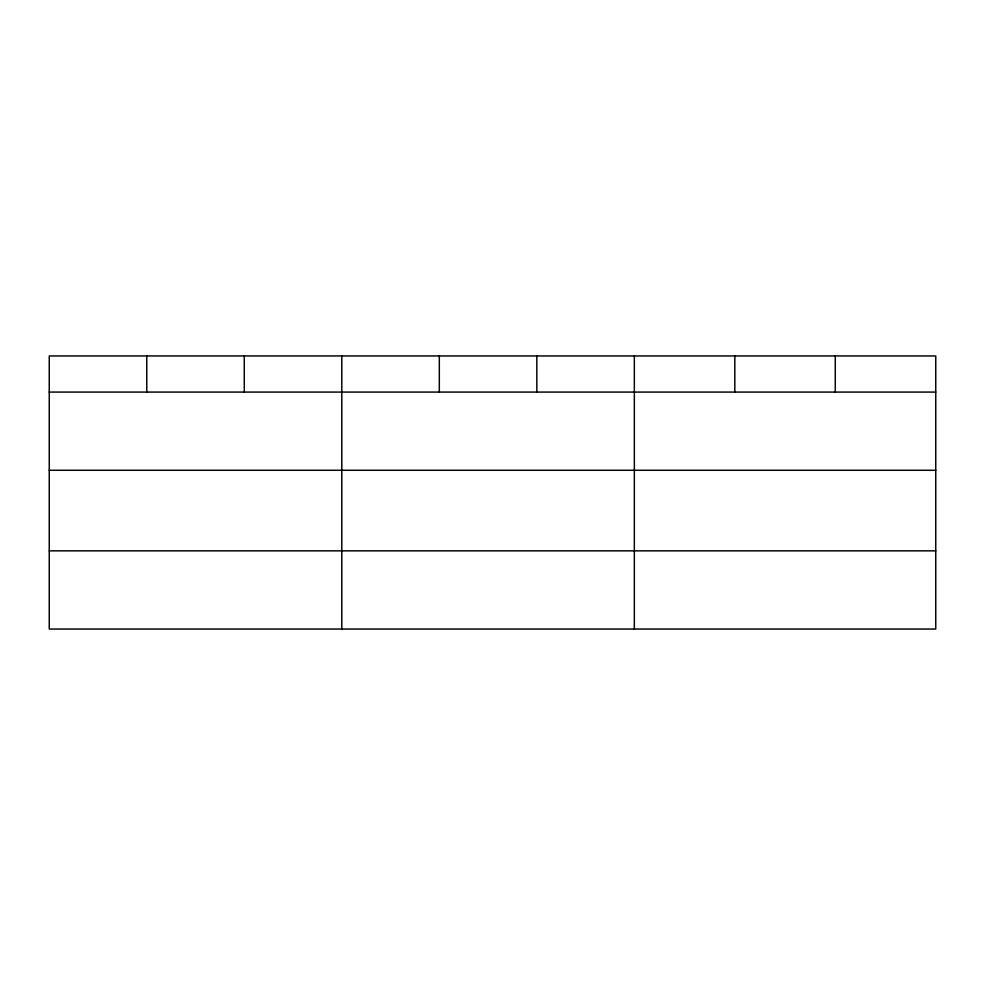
<?xml version="1.0" encoding="UTF-8"?>
<svg xmlns="http://www.w3.org/2000/svg" width="985" height="985" viewBox="0 0 985 985"><rect width="100%" height="100%" fill="white"/><g stroke="black" fill="none" stroke-linecap="round" stroke-linejoin="round"><path stroke-width="1.48" d="M935.75 470.276L935.75 355.954L49.25 355.954L49.25 629.046L935.75 629.046L935.75 470.276L49.25 470.276M49.25 392.079L935.75 392.079M49.25 550.849L935.75 550.849M835.28 355.954L835.28 392.079M734.81 355.954L734.81 392.079M634.34 355.954L634.34 629.046M536.825 355.954L536.825 392.079M439.31 355.954L439.31 392.079M341.795 355.954L341.795 629.046M244.28 355.954L244.28 392.079M146.765 355.954L146.765 392.079"/></g></svg>
